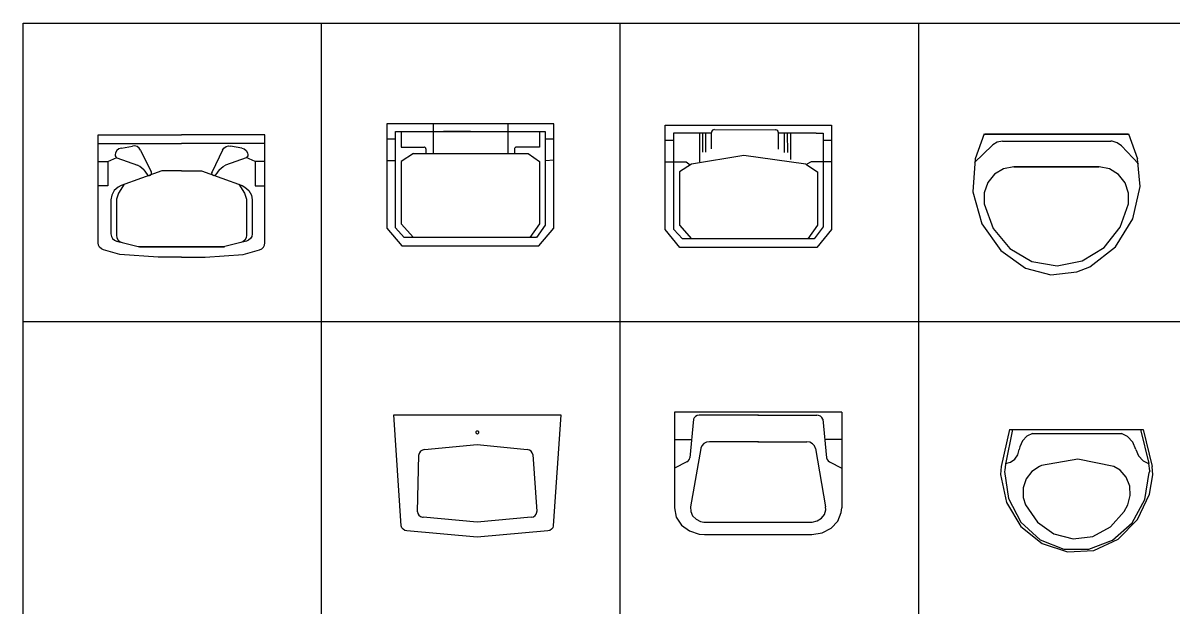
# Model space of a CAD drawing. Extents: x -72339 to 59654, y -38057 to 42097.
# Drawn here: x -17499 to -13644, y 39960 to 41919 of the extents above; entities that cross this region are included whole.
import ezdxf

# ---------------------------------------------------------------- set-up
doc = ezdxf.new("R2010")
doc.units = 0
doc.header["$MEASUREMENT"] = 0
doc.layers.get('0').update_dxf_attribs({"linetype": 'CONTINUOUS'})
doc.layers.add('HUM', color=7, linetype='CONTINUOUS')
doc.styles.add('DIM', font='txt')

# ---------------------------------------------------------------- blocks, each defined once
blk = doc.blocks.new('1314')
at = {"color": 2}
for p, q in [((-224.1, 0), (-251.6, -124.2)), ((-213.5, 0), (-237.6, -116.1)), ((-224.1, 0), (224.1, 0)), ((214.7, 0), (242.9, -114.2)), ((224.1, 0), (253.6, -123.3)), ((-146.9, -12.8), (151.7, -12.8)), ((-239.7, -135.9), (-240.9, -140.7)), ((245.8, -138.5), (244.5, -143.3))]:
    blk.add_line(p, q, dxfattribs=at)
for points in [[(-146.9, -12.8), (-165.7, -21.9), (-180.4, -37.3), (-189.4, -57.3), (-191.3, -67.2)], [(199.8, -67.2), (189.2, -42.5), (171.4, -23.3), (151.7, -12.8)], [(-236.9, -113.6), (-220.4, -109.4), (-206.2, -99.3), (-196.1, -84.5), (-191.3, -67.2)], [(199.8, -67.2), (208.8, -88), (223.9, -104.3), (241.8, -113.6)], [(125.5, -123.6), (5, -99.2), (-116, -120.8), (-123.1, -123.6)], [(245.8, -138.5), (242.9, -114.2)], [(-251.6, -124.2), (-253.8, -150.9)], [(-253.8, -150.9), (-233.7, -244.3), (-185.3, -324.6), (-114.4, -382.1), (-29.5, -410), (59.1, -404.8), (140.7, -367.2), (205.4, -301.7), (245.6, -216.2), (256.2, -152.1)], [(-240.9, -140.7), (-226.9, -230.5), (-185.2, -309.7), (-121, -368.8), (-42, -400.5), (42.3, -401.1), (121.7, -370.6), (186.7, -312.5), (229.3, -233.9), (244.5, -144.3), (244.5, -143.3)], [(-237.6, -116.1), (-239.7, -135.9)], [(-123.1, -123.6), (-148.9, -140.1), (-167.9, -165.1), (-177.8, -195.6), (-177.5, -227.9), (-169.9, -252.4)], [(172.2, -252.4), (180.8, -221.4), (179, -189.1), (167.1, -159.5), (146.5, -136), (125.5, -123.6)], [(256.2, -152.1), (253.6, -123.3)], [(-169.9, -252.4), (-130.3, -310.1), (-74.9, -349.6), (-10.3, -366.3), (55.7, -358.1), (115.1, -326), (160.8, -273.9), (172.2, -252.4)]]:
    blk.add_lwpolyline(points, dxfattribs=at)
at = {"style": 'DIM', "flags": 1}
for tag in ['XVALUE', 'YVALUE']:
    blk.add_attdef(tag, (-1004762.1, -1016729.6), '', height=0.02, dxfattribs=at)
blk = doc.blocks.new('1303')
at = {"color": 2}
for p, q in [((-242.8, 1.5), (-273.1, -82)), ((-240.4, 0), (240.4, 0)), ((240.4, 0), (-240.4, 0)), ((240.9, 1.5), (271.2, -82)), ((-215.9, -37.6), (-274.4, -94.5)), ((-181.4, -23.5), (181.7, -23.5)), ((217.6, -39.1), (274.9, -99.3)), ((-142.9, -109.8), (141.4, -109.8)), ((141.4, -109.8), (-142.9, -109.8))]:
    blk.add_line(p, q, dxfattribs=at)
for points in [[(-181.4, -23.5), (-198.6, -26.7), (-213.8, -35.7), (-215.9, -37.6)], [(217.6, -39.1), (203.3, -28.6), (186.4, -23.7), (181.7, -23.5)], [(-273.1, -82), (-280.2, -193), (-250.3, -299.9), (-186.8, -389.8), (-104.5, -448.4)], [(-142.9, -109.8), (-177.4, -116.1), (-207.7, -134.2), (-230.2, -162), (-242.2, -196.1), (-242.2, -232.3), (-242, -233.3)], [(111.3, -443.9), (197.2, -376.9), (255.7, -283.4), (279.8, -175), (271.2, -82)], [(240.6, -233.3), (240.9, -197.1), (229.3, -162.9), (207, -134.9), (176.8, -116.5), (142.4, -109.8), (141.4, -109.8)], [(-242, -233.3), (-212.1, -315.9), (-156.7, -382.9), (-82.4, -426.2), (1.7, -440.7), (85.5, -424.5), (158.9, -379.7), (213, -311.6), (240.6, -233.3)], [(-104.5, -448.4), (-19.5, -470.6), (67.6, -461.4), (111.3, -443.9)], [(9.3, -478.5), (9.3, -478.5)]]:
    blk.add_lwpolyline(points, dxfattribs=at)
at = {"style": 'DIM', "flags": 1}
for tag in ['XVALUE', 'YVALUE']:
    blk.add_attdef(tag, (-1002314.3, -1017412.3), '', height=0.02, dxfattribs=at)
blk = doc.blocks.new('1312')
for p, q in [((103, -116.7), (280, -100.2)), ((280, -100.2), (447.3, -116.7)), ((79.6, -324.9), (84.1, -134.5)), ((466, -133.7), (479.5, -324.3)), ((280, -359.9), (98.6, -343.4)), ((460.6, -343.5), (280, -359.9))]:
    blk.add_line(p, q)
blk.add_lwpolyline([(515.7, -388.8), (280, -410), (44.3, -388.8, -0.367367), (25.4, -371.8), (0, 0), (560, 0), (534.6, -371.8, -0.367367)], format="xyb", close=True)
for points in [[(285.3, -59.2), (285, -57.7), (284, -56.3), (282.6, -55.3), (280.9, -54.7), (279.1, -54.7), (277.4, -55.3), (276, -56.3), (275, -57.7), (274.7, -59.2), (275, -60.8), (276, -62.2), (277.4, -63.2), (279.1, -63.7), (280.9, -63.7), (282.6, -63.2), (284, -62.2), (285, -60.8), (285.3, -59.2)], [(285.3, -59.2), (285, -57.7), (284, -56.3), (282.6, -55.3), (280.9, -54.7), (279.1, -54.7), (277.4, -55.3), (276, -56.3), (275, -57.7), (274.7, -59.2), (275, -60.8), (276, -62.2), (277.4, -63.2), (279.1, -63.7), (280.9, -63.7), (282.6, -63.2), (284, -62.2), (285, -60.8), (285.3, -59.2)], [(103, -116.7), (96, -118.5), (90, -122.2), (85.9, -127.5), (84.2, -133.6), (84.1, -134.5)], [(466, -133.7), (464.3, -127.5), (460.2, -122.3), (454.3, -118.5), (447.3, -116.7)], [(79.6, -324.9), (80.8, -331.2), (84.3, -336.7), (89.8, -340.9), (96.7, -343.2), (98.6, -343.4)], [(460.6, -343.5), (467.7, -341.7), (473.6, -338), (477.7, -332.8), (479.5, -326.6), (479.5, -324.3)]]:
    blk.add_lwpolyline(points)
at = {"style": 'DIM', "flags": 1}
for tag in ['XVALUE', 'YVALUE']:
    blk.add_attdef(tag, (-999999, -999999), '', height=0.02, dxfattribs=at)
blk = doc.blocks.new('1301')
for p, q in [((155.5, 0.5), (155.5, -100.2)), ((405.6, 0.5), (405.6, -100.2)), ((29, -26), (530.6, -26)), ((29, -349.1), (29, -26)), ((48.2, -26), (48.2, -79)), ((279.8, -26), (189.9, -26)), ((189.9, -26), (369.7, -26)), ((511.5, -26), (511.5, -79)), ((530.6, -26), (530.6, -340.2)), ((2.6, -50.7), (30.5, -50.7)), ((530.6, -50.7), (560, -50.7)), ((48.2, -79), (125.5, -79)), ((89.3, -100.2), (48.2, -126.6)), ((89.3, -100.2), (473.2, -100.2)), ((130.5, -84), (130.5, -100.2)), ((427.6, -84), (427.6, -100.2)), ((511.5, -79), (432.6, -79)), ((473.2, -100.2), (511.5, -126.6)), ((1.1, -123.1), (29, -123.1)), ((48.2, -126.6), (48.2, -334.9)), ((511.5, -126.6), (511.5, -334.9)), ((530.6, -123.1), (560, -121.3)), ((48.2, -334.9), (89.3, -380.8)), ((511.5, -334.9), (479.1, -380.8)), ((530.6, -340.2), (501.2, -380.8)), ((58.4, -380.8), (29, -349.1)), ((501.2, -380.8), (58.4, -380.8))]:
    blk.add_line(p, q)
blk.add_lwpolyline([(559.3, 0), (0, 0), (0, -349.6), (49.9, -409.5), (509.3, -409.5), (559.3, -349.6)], close=True)
for points in [[(130.5, -84), (130.2, -82.2), (129.3, -80.7), (128, -79.6), (126.4, -79), (125.5, -79)], [(432.6, -79), (430.9, -79.3), (429.4, -80.1), (428.3, -81.5), (427.7, -83.1), (427.6, -84)]]:
    blk.add_lwpolyline(points)
at = {"style": 'DIM', "flags": 1}
for tag in ['XVALUE', 'YVALUE']:
    blk.add_attdef(tag, (-999999, -999999), '', height=0.02, dxfattribs=at)
blk = doc.blocks.new('1313')
at = {"color": 2}
for p, q in [((0, 0), (0, -57.9)), ((0, 0), (0, -320.9)), ((560, 0), (0, 0)), ((560, 0), (560, -320.9)), ((560, 0), (560, -57.9)), ((63.5, -23.9), (51, -152.7)), ((280.7, -10.3), (83, -10.3)), ((279.3, -10.3), (477, -10.3)), ((496.5, -23.9), (509, -152.7)), ((0, -91.5), (44.4, -91.5)), ((44.4, -91.5), (57.3, -91.5)), ((280.7, -99.1), (117.4, -99.1)), ((280.7, -99.1), (166.1, -99.1)), ((279.3, -99.1), (393.9, -99.1)), ((279.3, -99.1), (442.6, -99.1)), ((560, -91.5), (503, -91.5)), ((560, -91.5), (515.6, -91.5)), ((87.7, -121.8), (53.9, -317.4)), ((472.3, -121.8), (506.1, -317.4)), ((41.2, -166.6), (0, -187.9)), ((518.8, -166.6), (560, -187.9)), ((98.6, -368.5), (461.4, -368.5))]:
    blk.add_line(p, q, dxfattribs=at)
for points in [[(83, -10.3), (76.1, -11.4), (70.1, -14.5), (65.6, -19.2), (63.5, -23.9)], [(496.5, -23.9), (493.6, -18.2), (488.8, -13.7), (482.6, -11), (477, -10.3)], [(117.4, -99.1), (107.1, -100.7), (98.1, -105.4), (91.4, -112.5), (87.8, -121.2), (87.7, -121.8)], [(472.3, -121.8), (468.9, -113), (462.4, -105.8), (453.5, -100.9), (443.3, -99.1), (442.6, -99.1)], [(41.2, -166.6), (46.5, -162.6), (49.9, -157.2), (51, -152.7)], [(509, -152.7), (510.8, -158.7), (514.7, -163.7), (518.8, -166.6)], [(0, -320.9), (6, -351.4), (23.4, -378.2), (50, -398.1), (82.6, -408.6), (100, -410)], [(53.9, -317.4), (54.3, -332.9), (60.6, -347.3), (72, -358.9), (87.2, -366.4), (98.6, -368.5)], [(460, -410), (494.2, -404.6), (524.3, -389.1), (546.6, -365.4), (558.5, -336.3), (560, -320.9)], [(461.4, -368.5), (478.1, -364.4), (492.3, -355.4), (502.1, -342.7), (506.5, -327.7), (506.1, -317.4)], [(100, -410), (460, -410)]]:
    blk.add_lwpolyline(points, dxfattribs=at)
at = {"style": 'DIM', "flags": 1}
for tag in ['XVALUE', 'YVALUE']:
    blk.add_attdef(tag, (-1003687.8, -1016737.3), '', height=0.02, dxfattribs=at)
blk = doc.blocks.new('1302')
for p, q in [((-249.9, -26), (-123.3, -26)), ((-249.9, -349.5), (-249.9, -26)), ((-163.8, -25.9), (-163.8, -123.3)), ((-153.4, -25.9), (-153.4, -90.3)), ((-142.9, -25.9), (-142.9, -90.3)), ((-123.3, -79.3), (-123.3, -24.9)), ((-113.4, -14.9), (90.6, -16)), ((100.8, -80.4), (100.6, -26)), ((227.2, -26.6), (100.6, -27.1)), ((120.2, -26.9), (120.4, -91.3)), ((130.6, -26.9), (130.9, -91.3)), ((141.1, -26.8), (141.4, -115.4)), ((227.2, -26.6), (250.3, -26.6)), ((250.3, -26.6), (250.3, -32.8)), ((250.3, -32.8), (250.3, -340.6)), ((-276.3, -50.8), (-249.9, -50.8)), ((250.3, -50.8), (279.6, -50.8)), ((-277.3, -123.3), (-208.1, -123.3)), ((-189.8, -130.3), (-230.9, -156.8)), ((-208.1, -123.3), (-195.1, -132.8)), ((193.1, -130.3), (231.3, -156.8)), ((210.6, -123.3), (196.3, -131.2)), ((281.1, -123.3), (210.6, -123.3)), ((-230.9, -156.3), (-230.9, -335.3)), ((231.3, -156.3), (231.3, -335.3)), ((-230.9, -335.3), (-189.8, -381.3)), ((231.3, -335.3), (199, -381.3)), ((250.3, -340.6), (221, -381.3)), ((-220.6, -381.3), (-249.9, -349.5)), ((221, -381.3), (-220.6, -381.3))]:
    blk.add_line(p, q)
blk.add_lwpolyline([(-278.9, 0), (278.9, 0), (278.9, -350), (229.1, -410), (-229.1, -410), (-278.9, -350)], close=True)
for points in [[(-113.4, -14.9), (-116.8, -15.5), (-119.8, -17.2), (-122, -19.9), (-123.2, -23.1), (-123.3, -24.9)], [(100.6, -26), (100, -22.6), (98.3, -19.6), (95.6, -17.3), (92.3, -16.2), (90.6, -16)], [(193.1, -130.3), (-14.5, -102.1), (-189.8, -130.3)]]:
    blk.add_lwpolyline(points)
at = {"style": 'DIM', "flags": 1}
for tag in ['XVALUE', 'YVALUE']:
    blk.add_attdef(tag, (-999999, -999999), '', height=0.02, dxfattribs=at)
blk = doc.blocks.new('1044')
for p, q in [((-279.4, -29.3), (0, -29.3)), ((-201.6, -44.6), (-163.7, -37.8)), ((279.4, -29.3), (0, -29.3)), ((201.6, -44.6), (163.7, -37.8)), ((-246.5, -89.6), (-216.5, -75.8)), ((-216.7, -76.9), (-147.7, -102.2)), ((-136.9, -51.6), (-102.2, -124)), ((136.9, -51.6), (102.2, -124)), ((216.7, -76.9), (147.7, -102.2)), ((246.5, -89.6), (216.5, -75.8)), ((-279.4, -89.6), (-246.5, -89.6)), ((-246.5, -89.6), (-246.5, -170.6)), ((246.5, -89.6), (246.5, -170.6)), ((279.4, -89.6), (246.5, -89.6)), ((-126.5, -117.2), (-115.1, -132.7)), ((126.5, -117.2), (115.1, -132.7)), ((-246.5, -170.6), (-279.4, -170.6)), ((246.5, -170.6), (279.4, -170.6)), ((-236.5, -218.4), (-236.5, -233.8)), ((-217.9, -216.2), (-217.9, -336.6)), ((217.9, -216.2), (217.9, -336.6)), ((236.5, -218.4), (236.5, -233.8)), ((-236.5, -233.8), (-236.5, -331.9)), ((-236.5, -233.8), (-236.5, -331.9)), ((236.5, -233.8), (236.5, -331.9)), ((236.5, -233.8), (236.5, -331.9)), ((-199.1, -360.9), (-140.8, -375.6)), ((0, -375.6), (-143.7, -375.6)), ((-140.8, -375.6), (0, -375.6)), ((140.8, -375.6), (0, -375.6)), ((0, -375.6), (143.7, -375.6)), ((199.1, -360.9), (140.8, -375.6))]:
    blk.add_line(p, q)
for points in [[(0, -410), (-77.1, -410), (-78.8, -409.9), (-206.5, -401.4), (-261.2, -385.9, -0.335772), (-279.4, -361.8), (-279.4, 0), (0, 0)], [(0, -410), (77.1, -410), (78.8, -409.9), (206.5, -401.4), (261.2, -385.9, 0.335772), (279.4, -361.8), (279.4, 0), (0, 0)]]:
    blk.add_lwpolyline(points, format="xyb")
for points in [[(-136.9, -51.6), (-141.9, -44.5), (-149.1, -39.6), (-157.5, -37.5), (-163.7, -37.8)], [(136.9, -51.6), (141.9, -44.5), (149.1, -39.6), (157.5, -37.5), (163.7, -37.8)], [(-201.6, -44.6), (-209.8, -47.6), (-216.4, -53.2), (-220.7, -60.7), (-222.1, -67.3)], [(-222.1, -67.3), (-221.8, -70.8), (-220.3, -73.9), (-217.8, -76.3), (-216.8, -76.9)], [(201.6, -44.6), (209.8, -47.6), (216.4, -53.2), (220.7, -60.7), (222.1, -67.3)], [(222.1, -67.3), (221.8, -70.8), (220.3, -73.9), (217.8, -76.3), (216.8, -76.9)], [(-126.5, -117.2), (-139.7, -106), (-147.7, -102.2)], [(126.5, -117.2), (139.7, -106), (147.7, -102.2)], [(0, -121.2), (-66.4, -121.2), (-202.7, -169.8), (-212.4, -175.4)], [(0, -121.2), (66.4, -121.2), (202.7, -169.8), (212.4, -175.4)], [(-212.4, -175.4), (-225.4, -186.9), (-233.8, -202.1), (-236.5, -218.4)], [(-191.6, -165.8), (-211.1, -195.3), (-217.9, -216.2)], [(191.6, -165.8), (211.1, -195.3), (217.9, -216.2)], [(212.4, -175.4), (225.4, -186.9), (233.8, -202.1), (236.5, -218.4)], [(-236.5, -331.9), (-235, -340.4), (-230.7, -348), (-224, -353.6), (-217.6, -356.2)], [(-217.9, -336.6), (-216.4, -345.1), (-212.1, -352.7), (-205.5, -358.3), (-199.1, -360.9)], [(217.9, -336.6), (216.4, -345.1), (212.1, -352.7), (205.5, -358.3), (199.1, -360.9)], [(236.5, -331.9), (235, -340.4), (230.7, -348), (224, -353.6), (217.6, -356.2)], [(-217.6, -356.2), (-189.4, -363.5)], [(217.6, -356.2), (189.4, -363.5)]]:
    blk.add_lwpolyline(points)
at = {"layer": 'HUM'}
for centre, start, end in [((-108.6, -128.4), 213.7991, 33.7991), ((108.6, -128.4), 146.2009, 326.2009)]:
    blk.add_arc(centre, 7.74, start, end, dxfattribs=at)

msp = doc.modelspace()

# ---------------------------------------------------------------- linework, layer by layer
for p, q in [((-17499.1, 41919.4), (-2499.1, 41919.4)), ((-17499.1, 30919.4), (-17499.1, 41919.4)), ((-16499.1, 30919.4), (-16499.1, 41919.4)), ((-15499.1, 38919.4), (-15499.1, 41919.4)), ((-14499.1, 35919.4), (-14499.1, 41919.4)), ((-17499.1, 40919.4), (-10499.1, 40919.4))]:
    msp.add_line(p, q)

# ---------------------------------------------------------------- block references
for name, p in [('1301', (-16280.7, 41582.1)), ('1302', (-15070, 41577.4)), ('1303', (-14037.7, 41547)), ('1312', (-16257.7, 40607.4)), ('1313', (-15317.1, 40616.1)), ('1314', (-13971.6, 40557.6))]:
    msp.add_blockref(name, p)
at = {"layer": 'HUM'}
msp.add_blockref('1044', (-16968.2, 41545.1), dxfattribs=at)

doc.saveas('drawing.dxf')
